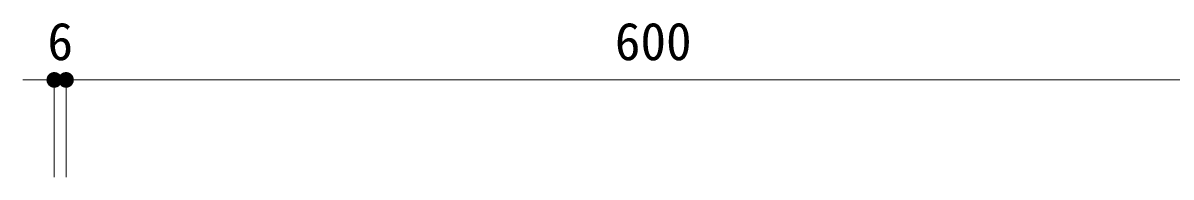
# Model space of a CAD drawing. Units: millimetres, scale not verified. Extents: x -4007 to 4007, y -2741 to 2832.
# Drawn here: x -2800 to -1628, y -796 to -639 of the extents above; entities that cross this region are included whole.
import ezdxf
from ezdxf.enums import TextEntityAlignment as Align

# ---------------------------------------------------------------- set-up
doc = ezdxf.new("R2010")
doc.units = ezdxf.units.MM
doc.header["$LTSCALE"] = 20
doc.layers.add('0-4_0-A11-寸法_詳細', color=5, linetype='Continuous', lineweight=9)
doc.layers.add('0-5_0', color=7, linetype='Continuous', lineweight=9)
doc.styles.add('ＭＳ ゴシック', font='')
doc.styles.get('ＭＳ ゴシック').set_extended_font_data('MS Gothic')

# ---------------------------------------------------------------- blocks, each defined once
blk = doc.blocks.new('_Dot')
at = {"layer": '0-5_0'}
blk.add_line((-10, 0), (-20, 0), dxfattribs=at)
for points in [[(0, 0), (-10, 0), (-9.92, 1.25)], [(0, 0), (-9.92, -1.25), (-10, 0)], [(0, 0), (-9.92, 1.25), (-9.69, 2.49)], [(0, 0), (-9.69, -2.49), (-9.92, -1.25)], [(0, 0), (-9.69, 2.49), (-9.3, 3.68)], [(0, 0), (-9.3, -3.68), (-9.69, -2.49)], [(0, 0), (-9.3, 3.68), (-8.76, 4.82)], [(0, 0), (-8.76, -4.82), (-9.3, -3.68)], [(0, 0), (-8.76, 4.82), (-8.09, 5.88)], [(0, 0), (-8.09, -5.88), (-8.76, -4.82)], [(0, 0), (-8.09, 5.88), (-7.29, 6.85)], [(0, 0), (-7.29, -6.85), (-8.09, -5.88)], [(0, 0), (-7.29, 6.85), (-6.37, 7.71)], [(0, 0), (-6.37, -7.71), (-7.29, -6.85)], [(0, 0), (-6.37, 7.71), (-5.36, 8.44)], [(0, 0), (-5.36, -8.44), (-6.37, -7.71)], [(0, 0), (-5.36, 8.44), (-4.26, 9.05)], [(0, 0), (-4.26, -9.05), (-5.36, -8.44)], [(0, 0), (-4.26, 9.05), (-3.09, 9.51)], [(0, 0), (-3.09, -9.51), (-4.26, -9.05)], [(0, 0), (-3.09, 9.51), (-1.87, 9.82)], [(0, 0), (-1.87, -9.82), (-3.09, -9.51)], [(0, 0), (-1.87, 9.82), (-0.63, 9.98)], [(0, 0), (-0.63, -9.98), (-1.87, -9.82)], [(0, 0), (-0.63, 9.98), (0.63, 9.98)], [(0, 0), (0.63, -9.98), (-0.63, -9.98)], [(0, 0), (0.63, 9.98), (1.87, 9.82)], [(0, 0), (1.87, 9.82), (3.09, 9.51)], [(0, 0), (3.09, 9.51), (4.26, 9.05)], [(0, 0), (4.26, 9.05), (5.36, 8.44)], [(0, 0), (5.36, 8.44), (6.37, 7.71)], [(0, 0), (6.37, 7.71), (7.29, 6.85)], [(0, 0), (7.29, 6.85), (8.09, 5.88)], [(0, 0), (8.09, 5.88), (8.76, 4.82)], [(0, 0), (8.76, 4.82), (9.3, 3.68)], [(0, 0), (9.3, 3.68), (9.69, 2.49)], [(0, 0), (9.69, 2.49), (9.92, 1.25)], [(0, 0), (9.92, 1.25), (10, 0)], [(0, 0), (1.87, -9.82), (0.63, -9.98)], [(0, 0), (3.09, -9.51), (1.87, -9.82)], [(0, 0), (4.26, -9.05), (3.09, -9.51)], [(0, 0), (5.36, -8.44), (4.26, -9.05)], [(0, 0), (6.37, -7.71), (5.36, -8.44)], [(0, 0), (7.29, -6.85), (6.37, -7.71)], [(0, 0), (8.09, -5.88), (7.29, -6.85)], [(0, 0), (8.76, -4.82), (8.09, -5.88)], [(0, 0), (9.3, -3.68), (8.76, -4.82)], [(0, 0), (9.69, -2.49), (9.3, -3.68)], [(0, 0), (9.92, -1.25), (9.69, -2.49)], [(0, 0), (10, 0), (9.92, -1.25)]]:
    blk.add_solid(points, dxfattribs=at)

msp = doc.modelspace()

# ---------------------------------------------------------------- linework, layer by layer
at = {"layer": '0-4_0-A11-寸法_詳細'}
for p, q in [((-2784.35, -697.18), (-2800.35, -697.18)), ((-2768.35, -796.27), (-2768.35, -697.18)), ((-2756.35, -697.18), (-2768.35, -697.18)), ((-2756.35, -796.27), (-2756.35, -697.18)), ((-2756.35, -796.27), (-2756.35, -697.18)), ((-1572.35, -697.18), (-2740.35, -697.18)), ((-2740.35, -697.18), (-2724.35, -697.18))]:
    msp.add_line(p, q, dxfattribs=at)

# ---------------------------------------------------------------- block references
at = {"layer": '0-4_0-A11-寸法_詳細', "xscale": 0.8, "yscale": 0.8}
msp.add_blockref('_Dot', (-2768.35, -697.18), dxfattribs=at)
at = {"layer": '0-4_0-A11-寸法_詳細', "xscale": 0.8, "yscale": 0.8, "rotation": 180}
msp.add_blockref('_Dot', (-2756.35, -697.18), dxfattribs=at)
msp.add_blockref('_Dot', (-2756.35, -697.18), dxfattribs=at)

# ---------------------------------------------------------------- texts
at = {"layer": '0-4_0-A11-寸法_詳細', "style": 'ＭＳ ゴシック'}
for s, p in [('6', (-2775.34, -688.58)), ('600', (-2195.76, -688.58))]:
    msp.add_text(s, height=38.42, dxfattribs=at).set_placement(p, align=Align.BOTTOM_LEFT)

doc.saveas('drawing.dxf')
